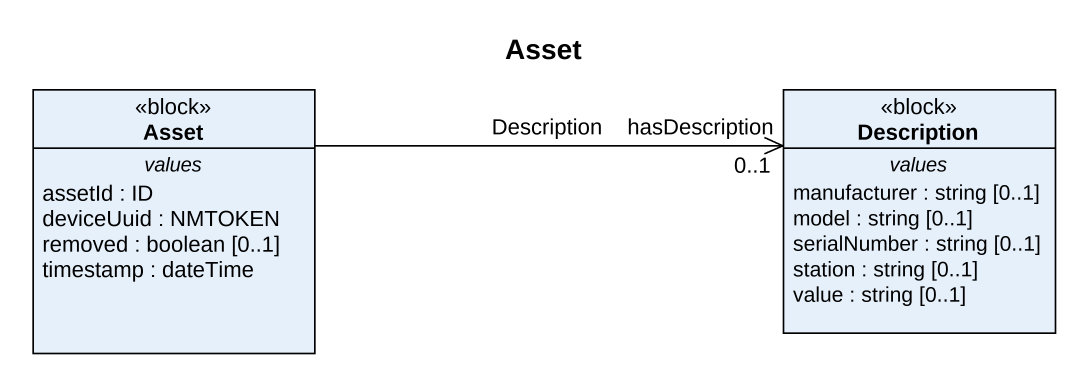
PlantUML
@startuml
title Asset
hide circle
hide empty members
class Asset <<block>> {
  -- values --
  assetId : ID
  deviceUuid : NMTOKEN
  removed : boolean [0..1]
  timestamp : dateTime
}
class Description <<block>> {
  -- values --
  manufacturer : string [0..1]
  model : string [0..1]
  serialNumber : string [0..1]
  station : string [0..1]
  value : string [0..1]
}
Asset -right-> "hasDescription\n0..1" Description : Description
@enduml
